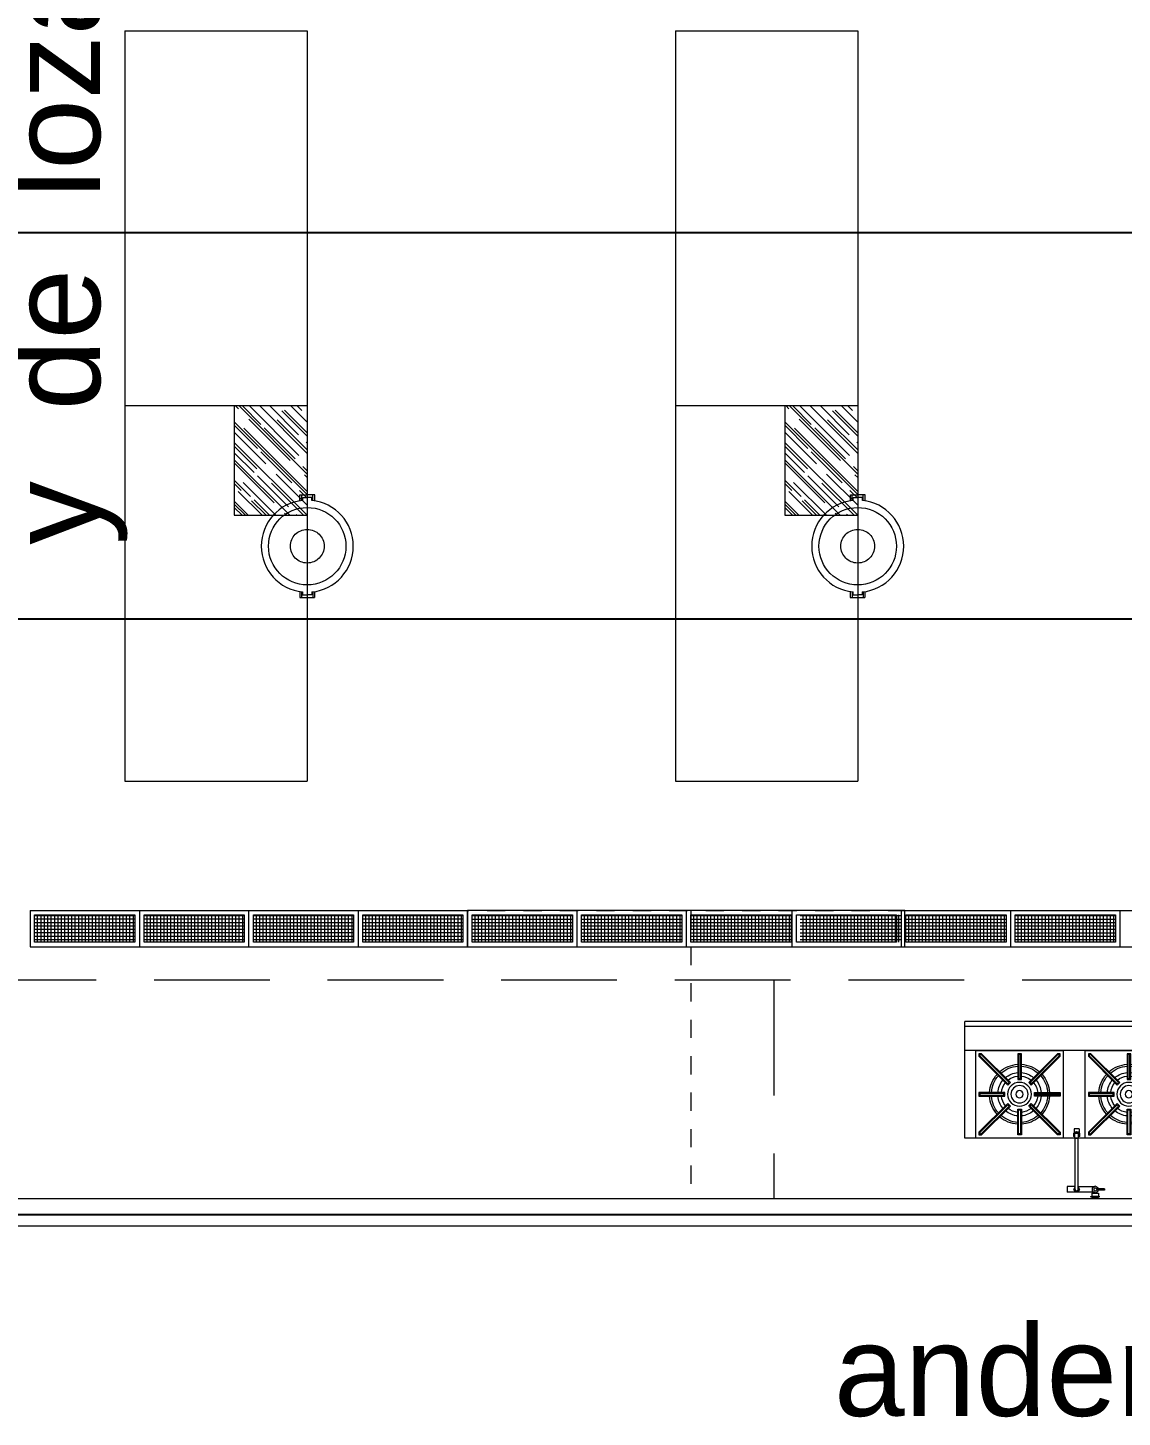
# Model space of a CAD drawing. Header units: millimetres. Extents: x 744843 to 745492, y 2520966 to 2521458.
# Drawn here: x 745416.78 to 745422.78, y 2521088.22 to 2521095.84 of the extents above; entities that cross this region are included whole.
import ezdxf

# ---------------------------------------------------------------- set-up
doc = ezdxf.new("R2010")
doc.units = ezdxf.units.MM
doc.linetypes.add('HIDDEN', pattern=[9.525, 6.35, -3.175])
doc.layers.add('A_Ejes', color=8, linetype='Continuous')
for name, color, linetype, lineweight in [('A_Muebles_Cocina', 55, 'Continuous', 20), ('A_Muros', 30, 'Continuous', 20), ('A_Proyecciones', 192, 'HIDDEN', 20), ('A_Textos', 4, 'Continuous', 20)]:
    doc.layers.add(name, color=color, linetype=linetype, lineweight=lineweight)
doc.styles.add('Arial', font='arial.ttf', dxfattribs={"height": 1})
doc.styles.add('escal 300', font='arial.ttf', dxfattribs={"height": 0.5})
pattern_1 = [(90, (745458.420351, 2521259.344824), (0.01875, 1e-18), []), (7e-15, (745458.420351, 2521259.344824), (2e-18, -0.01875), [])]
pattern_2 = [(90, (745459.599625, 2521259.344824), (0.01875, 1e-18), []), (7e-15, (745459.599625, 2521259.344824), (2e-18, -0.01875), [])]
pattern_3 = [(90, (745457.220351, 2521259.344824), (0.01875, 1e-18), []), (7e-15, (745457.220351, 2521259.344824), (2e-18, -0.01875), [])]
pattern_4 = [(90, (745456.020351, 2521259.344901), (0.01875, 1e-18), []), (7e-15, (745456.020351, 2521259.344901), (2e-18, -0.01875), [])]
pattern_5 = [(135, (745418.311715, 2521093.166404), (-0.181019, 0.067882), [1.2, -0.16, 0.4, -0.08]), (135, (745418.20819, 2521093.21336), (-0.018668, -0.131805), [0.24, -0.0264, 0.48, -0.06]), (135, (745418.23535, 2521093.146605), (-0.3320573, 0.2562555), [0.64, -0.112, 0.32, -0.08])]
pattern_6 = [(90, (745454.820351, 2521259.344901), (0.01875, 1e-18), []), (7e-15, (745454.820351, 2521259.344901), (2e-18, -0.01875), [])]
pattern_7 = [(135, (745421.331715, 2521093.166404), (-0.181019, 0.067882), [1.2, -0.16, 0.4, -0.08]), (135, (745421.22819, 2521093.21336), (-0.018668, -0.131805), [0.24, -0.0264, 0.48, -0.06]), (135, (745421.25535, 2521093.146605), (-0.3320573, 0.2562555), [0.64, -0.112, 0.32, -0.08])]

# ---------------------------------------------------------------- blocks, each defined once
blk = doc.blocks.new('IE-2-X')
at = {"layer": 'A_Muebles_Cocina', "ltscale": 0.5}
for p, q in [((-1143.0529, -556.1593), (-1143.0529, -556.3163)), ((-1141.8529, -556.1593), (-1141.8529, -556.3163)), ((-1143.0529, -556.291), (-1141.8529, -556.291)), ((-1142.4529, -556.3163), (-1143.0529, -556.3163)), ((-1141.8529, -556.3163), (-1142.4529, -556.3163))]:
    blk.add_line(p, q, dxfattribs=at)
for points in [[(-1141.8529, -556.1593), (-1141.8529, -555.6763), (-1143.0529, -555.6763), (-1143.0529, -556.1593)], [(-1142.5129, -556.1578), (-1142.5129, -555.6778), (-1142.9929, -555.6778), (-1142.9929, -556.1578)], [(-1141.9129, -556.1578), (-1141.9129, -555.6778), (-1142.3929, -555.6778), (-1142.3929, -556.1578)], [(-1142.9613, -555.6953), (-1142.8033, -555.8533), (-1142.8175, -555.8674), (-1142.9754, -555.7094), (-1142.9754, -555.6953)], [(-1142.9634, -555.7003), (-1142.8104, -555.8533), (-1142.8175, -555.8603), (-1142.9704, -555.7074), (-1142.9704, -555.7003)], [(-1142.7629, -555.8365), (-1142.7429, -555.8365), (-1142.7429, -555.6953), (-1142.7629, -555.6953)], [(-1142.7579, -555.8315), (-1142.7479, -555.8315), (-1142.7479, -555.7003), (-1142.7579, -555.7003)], [(-1142.7026, -555.8533), (-1142.6884, -555.8674), (-1142.5304, -555.7094), (-1142.5304, -555.6953), (-1142.5446, -555.6953)], [(-1142.6955, -555.8533), (-1142.6884, -555.8603), (-1142.5354, -555.7074), (-1142.5354, -555.7003), (-1142.5425, -555.7003)], [(-1142.3613, -555.6953), (-1142.2033, -555.8533), (-1142.2175, -555.8674), (-1142.3754, -555.7094), (-1142.3754, -555.6953)], [(-1142.3634, -555.7003), (-1142.2104, -555.8533), (-1142.2175, -555.8603), (-1142.3704, -555.7074), (-1142.3704, -555.7003)], [(-1142.1629, -555.8365), (-1142.1429, -555.8365), (-1142.1429, -555.6953), (-1142.1629, -555.6953)], [(-1142.1579, -555.8315), (-1142.1479, -555.8315), (-1142.1479, -555.7003), (-1142.1579, -555.7003)], [(-1142.1026, -555.8533), (-1142.0884, -555.8674), (-1141.9304, -555.7094), (-1141.9304, -555.6953), (-1141.9446, -555.6953)], [(-1142.0955, -555.8533), (-1142.0884, -555.8603), (-1141.9354, -555.7074), (-1141.9354, -555.7003), (-1141.9425, -555.7003)], [(-1142.9754, -555.9278), (-1142.9754, -555.9078), (-1142.8342, -555.9078), (-1142.8342, -555.9278)], [(-1142.6717, -555.9078), (-1142.6717, -555.9278), (-1142.5304, -555.9278), (-1142.5304, -555.9078)], [(-1142.3754, -555.9278), (-1142.3754, -555.9078), (-1142.2342, -555.9078), (-1142.2342, -555.9278)], [(-1142.0717, -555.9078), (-1142.0717, -555.9278), (-1141.9304, -555.9278), (-1141.9304, -555.9078)], [(-1142.9613, -556.1403), (-1142.9754, -556.1403), (-1142.9754, -556.1261), (-1142.8175, -555.9682), (-1142.8033, -555.9823)], [(-1142.9704, -555.9228), (-1142.9704, -555.9128), (-1142.8392, -555.9128), (-1142.8392, -555.9228)], [(-1142.9634, -556.1353), (-1142.9704, -556.1353), (-1142.9704, -556.1282), (-1142.8175, -555.9752), (-1142.8104, -555.9823)], [(-1142.5304, -556.1261), (-1142.5304, -556.1403), (-1142.5446, -556.1403), (-1142.7026, -555.9823), (-1142.6884, -555.9682)], [(-1142.5354, -556.1282), (-1142.5354, -556.1353), (-1142.5425, -556.1353), (-1142.6955, -555.9823), (-1142.6884, -555.9752)], [(-1142.6667, -555.9128), (-1142.6667, -555.9228), (-1142.5354, -555.9228), (-1142.5354, -555.9128)], [(-1142.3613, -556.1403), (-1142.3754, -556.1403), (-1142.3754, -556.1261), (-1142.2175, -555.9682), (-1142.2033, -555.9823)], [(-1142.3704, -555.9228), (-1142.3704, -555.9128), (-1142.2392, -555.9128), (-1142.2392, -555.9228)], [(-1142.3634, -556.1353), (-1142.3704, -556.1353), (-1142.3704, -556.1282), (-1142.2175, -555.9752), (-1142.2104, -555.9823)], [(-1141.9304, -556.1261), (-1141.9304, -556.1403), (-1141.9446, -556.1403), (-1142.1026, -555.9823), (-1142.0884, -555.9682)], [(-1141.9354, -556.1282), (-1141.9354, -556.1353), (-1141.9425, -556.1353), (-1142.0955, -555.9823), (-1142.0884, -555.9752)], [(-1142.0667, -555.9128), (-1142.0667, -555.9228), (-1141.9354, -555.9228), (-1141.9354, -555.9128)], [(-1142.7429, -556.1403), (-1142.7629, -556.1403), (-1142.7629, -555.999), (-1142.7429, -555.999)], [(-1142.7479, -556.1353), (-1142.7579, -556.1353), (-1142.7579, -556.004), (-1142.7479, -556.004)], [(-1142.1429, -556.1403), (-1142.1629, -556.1403), (-1142.1629, -555.999), (-1142.1429, -555.999)], [(-1142.1479, -556.1353), (-1142.1579, -556.1353), (-1142.1579, -556.004), (-1142.1479, -556.004)]]:
    blk.add_lwpolyline(points, close=True, dxfattribs=at)
for centre, radius in [((-1142.7529, -555.9178), 0.0654), ((-1142.7529, -555.9178), 0.0473), ((-1142.7529, -555.9178), 0.0201), ((-1142.1529, -555.9178), 0.0654), ((-1142.1529, -555.9178), 0.0473), ((-1142.1529, -555.9178), 0.0201)]:
    blk.add_circle(centre, radius, dxfattribs=at)
for centre, radius, start, end in [((-1142.7529, -555.9178), 0.1648, 93.47885, 131.52115), ((-1142.7529, -555.9178), 0.1648, 48.47885, 86.52115), ((-1142.1529, -555.9178), 0.1648, 93.47885, 131.52115), ((-1142.1529, -555.9178), 0.1648, 48.47885, 86.52115), ((-1142.7529, -555.9178), 0.1648, 138.47885, 176.52115), ((-1142.7529, -555.9178), 0.1544, 138.71291, 176.28709), ((-1142.7529, -555.9178), 0.1544, 93.71291, 131.28709), ((-1142.7529, -555.9178), 0.1191, 94.81706, 130.18294), ((-1142.7529, -555.9178), 0.1, 95.73661, 129.26339), ((-1142.7529, -555.9178), 0.1544, 48.71291, 86.28709), ((-1142.7529, -555.9178), 0.1191, 49.81706, 85.18294), ((-1142.7529, -555.9178), 0.1, 50.73661, 84.26339), ((-1142.7529, -555.9178), 0.1544, 3.71291, 41.28709), ((-1142.7529, -555.9178), 0.1648, 3.47885, 41.52115), ((-1142.1529, -555.9178), 0.1648, 138.47885, 176.52115), ((-1142.1529, -555.9178), 0.1544, 138.71291, 176.28709), ((-1142.1529, -555.9178), 0.1544, 93.71291, 131.28709), ((-1142.1529, -555.9178), 0.1191, 94.81706, 130.18294), ((-1142.1529, -555.9178), 0.1, 95.73661, 129.26339), ((-1142.1529, -555.9178), 0.1544, 48.71291, 86.28709), ((-1142.1529, -555.9178), 0.1191, 49.81706, 85.18294), ((-1142.1529, -555.9178), 0.1, 50.73661, 84.26339), ((-1142.1529, -555.9178), 0.1544, 3.71291, 41.28709), ((-1142.1529, -555.9178), 0.1648, 3.47885, 41.52115), ((-1142.7529, -555.9178), 0.1191, 139.81706, 175.18294), ((-1142.7529, -555.9178), 0.1, 140.73661, 174.26339), ((-1142.7529, -555.9178), 0.1, 5.73661, 39.26339), ((-1142.7529, -555.9178), 0.1191, 4.81706, 40.18294), ((-1142.1529, -555.9178), 0.1191, 139.81706, 175.18294), ((-1142.1529, -555.9178), 0.1, 140.73661, 174.26339), ((-1142.1529, -555.9178), 0.1, 5.73661, 39.26339), ((-1142.1529, -555.9178), 0.1191, 4.81706, 40.18294), ((-1142.7529, -555.9178), 0.1648, 183.47885, 221.52115), ((-1142.7529, -555.9178), 0.1544, 183.71291, 221.28709), ((-1142.7529, -555.9178), 0.1191, 184.81706, 220.18294), ((-1142.7529, -555.9178), 0.1, 185.73661, 219.26339), ((-1142.7529, -555.9178), 0.1, 320.73661, 354.26339), ((-1142.7529, -555.9178), 0.1191, 319.81706, 355.18294), ((-1142.7529, -555.9178), 0.1544, 318.71291, 356.28709), ((-1142.7529, -555.9178), 0.1648, 318.47885, 356.52115), ((-1142.1529, -555.9178), 0.1648, 183.47885, 221.52115), ((-1142.1529, -555.9178), 0.1544, 183.71291, 221.28709), ((-1142.1529, -555.9178), 0.1191, 184.81706, 220.18294), ((-1142.1529, -555.9178), 0.1, 185.73661, 219.26339), ((-1142.1529, -555.9178), 0.1, 320.73661, 354.26339), ((-1142.1529, -555.9178), 0.1191, 319.81706, 355.18294), ((-1142.1529, -555.9178), 0.1544, 318.71291, 356.28709), ((-1142.1529, -555.9178), 0.1648, 318.47885, 356.52115), ((-1142.7529, -555.9178), 0.1648, 228.47885, 266.52115), ((-1142.7529, -555.9178), 0.1544, 228.71291, 266.28709), ((-1142.7529, -555.9178), 0.1191, 229.81706, 265.18294), ((-1142.7529, -555.9178), 0.1, 230.73661, 264.26339), ((-1142.7529, -555.9178), 0.1, 275.73661, 309.26339), ((-1142.7529, -555.9178), 0.1191, 274.81706, 310.18294), ((-1142.7529, -555.9178), 0.1544, 273.71291, 311.28709), ((-1142.7529, -555.9178), 0.1648, 273.47885, 311.52115), ((-1142.1529, -555.9178), 0.1648, 228.47885, 266.52115), ((-1142.1529, -555.9178), 0.1544, 228.71291, 266.28709), ((-1142.1529, -555.9178), 0.1191, 229.81706, 265.18294), ((-1142.1529, -555.9178), 0.1, 230.73661, 264.26339), ((-1142.1529, -555.9178), 0.1, 275.73661, 309.26339), ((-1142.1529, -555.9178), 0.1191, 274.81706, 310.18294), ((-1142.1529, -555.9178), 0.1544, 273.71291, 311.28709), ((-1142.1529, -555.9178), 0.1648, 273.47885, 311.52115)]:
    blk.add_arc(centre, radius, start, end, dxfattribs=at)

msp = doc.modelspace()

# ---------------------------------------------------------------- hatches: boundary and pattern name
at = {"layer": 'A_Muebles_Cocina'}
h = msp.add_hatch(dxfattribs=at)
h.set_pattern_fill('AR-RROOF', color=2, scale=0.08, angle=315, style=0)
h.set_pattern_definition(pattern_5)
h.paths.add_polyline_path([(745418.3117, 2521093.7664), (745417.9117, 2521093.7664), (745417.9117, 2521093.1664), (745418.3117, 2521093.1664)])
h = msp.add_hatch(dxfattribs=at)
h.set_pattern_fill('AR-RROOF', color=2, scale=0.08, angle=315, style=0)
h.set_pattern_definition(pattern_5)
h.paths.add_polyline_path([(745418.3117, 2521093.7664), (745417.9117, 2521093.7664), (745417.9117, 2521093.1664), (745418.3117, 2521093.1664)])
h = msp.add_hatch(dxfattribs=at)
h.set_pattern_fill('AR-RROOF', color=2, scale=0.08, angle=315, style=0)
h.set_pattern_definition(pattern_7)
h.paths.add_polyline_path([(745421.3317, 2521093.7664), (745420.9317, 2521093.7664), (745420.9317, 2521093.1664), (745421.3317, 2521093.1664)])
h = msp.add_hatch(dxfattribs=at)
h.set_pattern_fill('AR-RROOF', color=2, scale=0.08, angle=315, style=0)
h.set_pattern_definition(pattern_7)
h.paths.add_polyline_path([(745421.3317, 2521093.7664), (745420.9317, 2521093.7664), (745420.9317, 2521093.1664), (745421.3317, 2521093.1664)])
at = {"layer": 'A_Muebles_Cocina', "linetype": 'Continuous'}
h = msp.add_hatch(dxfattribs=at)
h.set_pattern_fill('NET', color=256, scale=0.15, angle=90, style=0)
h.set_pattern_definition(pattern_6)
h.paths.add_polyline_path([(745417.9663, 2521090.8236), (745417.9163, 2521090.8236), (745417.9163, 2521090.9736), (745417.9663, 2521090.9736)])
h.paths.add_polyline_path([(745417.9163, 2521090.9736), (745417.9163, 2521090.8236), (745417.4163, 2521090.8236), (745417.4163, 2521090.9736)])
h.paths.add_polyline_path([(745417.3663, 2521090.9736), (745417.3663, 2521090.8236), (745416.9715, 2521090.8236), (745416.9715, 2521090.9736)])
h.paths.add_polyline_path([(745416.8163, 2521090.9736), (745416.9715, 2521090.9736), (745416.9715, 2521090.8236), (745416.8163, 2521090.8236)])
h = msp.add_hatch(dxfattribs=at)
h.set_pattern_fill('NET', color=256, scale=0.15, angle=90, style=0)
h.set_pattern_definition(pattern_6)
h.paths.add_polyline_path([(745417.9663, 2521090.8236), (745417.9163, 2521090.8236), (745417.9163, 2521090.9736), (745417.9663, 2521090.9736)])
h.paths.add_polyline_path([(745417.9163, 2521090.9736), (745417.9163, 2521090.8236), (745417.4163, 2521090.8236), (745417.4163, 2521090.9736)])
h.paths.add_polyline_path([(745417.3663, 2521090.9736), (745417.3663, 2521090.8236), (745416.9715, 2521090.8236), (745416.9715, 2521090.9736)])
h.paths.add_polyline_path([(745416.8163, 2521090.9736), (745416.9715, 2521090.9736), (745416.9715, 2521090.8236), (745416.8163, 2521090.8236)])
h = msp.add_hatch(dxfattribs=at)
h.set_pattern_fill('NET', color=256, scale=0.15, angle=90, style=0)
h.set_pattern_definition(pattern_4)
h.paths.add_polyline_path([(745419.1663, 2521090.8236), (745419.1163, 2521090.8236), (745419.1163, 2521090.9736), (745419.1663, 2521090.9736)])
h.paths.add_polyline_path([(745419.1163, 2521090.9736), (745419.1163, 2521090.8236), (745418.6163, 2521090.8236), (745418.6163, 2521090.9736)])
h.paths.add_polyline_path([(745418.5663, 2521090.9736), (745418.5663, 2521090.8236), (745418.1715, 2521090.8236), (745418.1715, 2521090.9736)])
h.paths.add_polyline_path([(745418.0163, 2521090.9736), (745418.1715, 2521090.9736), (745418.1715, 2521090.8236), (745418.0163, 2521090.8236)])
h = msp.add_hatch(dxfattribs=at)
h.set_pattern_fill('NET', color=256, scale=0.15, angle=90, style=0)
h.set_pattern_definition(pattern_4)
h.paths.add_polyline_path([(745419.1663, 2521090.8236), (745419.1163, 2521090.8236), (745419.1163, 2521090.9736), (745419.1663, 2521090.9736)])
h.paths.add_polyline_path([(745419.1163, 2521090.9736), (745419.1163, 2521090.8236), (745418.6163, 2521090.8236), (745418.6163, 2521090.9736)])
h.paths.add_polyline_path([(745418.5663, 2521090.9736), (745418.5663, 2521090.8236), (745418.1715, 2521090.8236), (745418.1715, 2521090.9736)])
h.paths.add_polyline_path([(745418.0163, 2521090.9736), (745418.1715, 2521090.9736), (745418.1715, 2521090.8236), (745418.0163, 2521090.8236)])
h = msp.add_hatch(dxfattribs=at)
h.set_pattern_fill('NET', color=256, scale=0.15, angle=90, style=0)
h.set_pattern_definition(pattern_3)
h.paths.add_polyline_path([(745420.3663, 2521090.8236), (745420.3163, 2521090.8236), (745420.3163, 2521090.9736), (745420.3663, 2521090.9736)])
h.paths.add_polyline_path([(745420.3163, 2521090.9736), (745420.3163, 2521090.8236), (745419.8163, 2521090.8236), (745419.8163, 2521090.9736)])
h.paths.add_polyline_path([(745419.7663, 2521090.9736), (745419.7663, 2521090.8236), (745419.3715, 2521090.8236), (745419.3715, 2521090.9736)])
h.paths.add_polyline_path([(745419.2163, 2521090.9736), (745419.3715, 2521090.9736), (745419.3715, 2521090.8236), (745419.2163, 2521090.8236)])
h = msp.add_hatch(dxfattribs=at)
h.set_pattern_fill('NET', color=256, scale=0.15, angle=90, style=0)
h.set_pattern_definition(pattern_3)
h.paths.add_polyline_path([(745420.3663, 2521090.8236), (745420.3163, 2521090.8236), (745420.3163, 2521090.9736), (745420.3663, 2521090.9736)])
h.paths.add_polyline_path([(745420.3163, 2521090.9736), (745420.3163, 2521090.8236), (745419.8163, 2521090.8236), (745419.8163, 2521090.9736)])
h.paths.add_polyline_path([(745419.7663, 2521090.9736), (745419.7663, 2521090.8236), (745419.3715, 2521090.8236), (745419.3715, 2521090.9736)])
h.paths.add_polyline_path([(745419.2163, 2521090.9736), (745419.3715, 2521090.9736), (745419.3715, 2521090.8236), (745419.2163, 2521090.8236)])
h = msp.add_hatch(dxfattribs=at)
h.set_pattern_fill('NET', color=256, scale=0.15, angle=90, style=0)
h.set_pattern_definition(pattern_1)
h.paths.add_polyline_path([(745421.5663, 2521090.8236), (745421.5163, 2521090.8236), (745421.5163, 2521090.9736), (745421.5663, 2521090.9736)])
h.paths.add_polyline_path([(745421.5163, 2521090.9736), (745421.5163, 2521090.8236), (745421.0163, 2521090.8236), (745421.0163, 2521090.9736)])
h.paths.add_polyline_path([(745420.9663, 2521090.9736), (745420.9663, 2521090.8236), (745420.5715, 2521090.8236), (745420.5715, 2521090.9736)])
h.paths.add_polyline_path([(745420.4163, 2521090.9736), (745420.5715, 2521090.9736), (745420.5715, 2521090.8236), (745420.4163, 2521090.8236)])
h = msp.add_hatch(dxfattribs=at)
h.set_pattern_fill('NET', color=256, scale=0.15, angle=90, style=0)
h.set_pattern_definition(pattern_1)
h.paths.add_polyline_path([(745421.5663, 2521090.8236), (745421.5163, 2521090.8236), (745421.5163, 2521090.9736), (745421.5663, 2521090.9736)])
h.paths.add_polyline_path([(745421.5163, 2521090.9736), (745421.5163, 2521090.8236), (745421.0163, 2521090.8236), (745421.0163, 2521090.9736)])
h.paths.add_polyline_path([(745420.9663, 2521090.9736), (745420.9663, 2521090.8236), (745420.5715, 2521090.8236), (745420.5715, 2521090.9736)])
h.paths.add_polyline_path([(745420.4163, 2521090.9736), (745420.5715, 2521090.9736), (745420.5715, 2521090.8236), (745420.4163, 2521090.8236)])
h = msp.add_hatch(dxfattribs=at)
h.set_pattern_fill('NET', color=256, scale=0.15, angle=90, style=0)
h.set_pattern_definition(pattern_2)
h.paths.add_polyline_path([(745422.7455, 2521090.8236), (745422.6955, 2521090.8236), (745422.6955, 2521090.9736), (745422.7455, 2521090.9736)])
h.paths.add_polyline_path([(745422.6955, 2521090.9736), (745422.6955, 2521090.8236), (745422.1955, 2521090.8236), (745422.1955, 2521090.9736)])
h.paths.add_polyline_path([(745422.1455, 2521090.9736), (745422.1455, 2521090.8236), (745421.7508, 2521090.8236), (745421.7508, 2521090.9736)])
h.paths.add_polyline_path([(745421.5955, 2521090.9736), (745421.7508, 2521090.9736), (745421.7508, 2521090.8236), (745421.5955, 2521090.8236)])
h = msp.add_hatch(dxfattribs=at)
h.set_pattern_fill('NET', color=256, scale=0.15, angle=90, style=0)
h.set_pattern_definition(pattern_2)
h.paths.add_polyline_path([(745422.7455, 2521090.8236), (745422.6955, 2521090.8236), (745422.6955, 2521090.9736), (745422.7455, 2521090.9736)])
h.paths.add_polyline_path([(745422.6955, 2521090.9736), (745422.6955, 2521090.8236), (745422.1955, 2521090.8236), (745422.1955, 2521090.9736)])
h.paths.add_polyline_path([(745422.1455, 2521090.9736), (745422.1455, 2521090.8236), (745421.7508, 2521090.8236), (745421.7508, 2521090.9736)])
h.paths.add_polyline_path([(745421.5955, 2521090.9736), (745421.7508, 2521090.9736), (745421.7508, 2521090.8236), (745421.5955, 2521090.8236)])

# ---------------------------------------------------------------- linework, layer by layer
at = {"layer": 'A_Ejes', "ltscale": 0.5}
for p, q in [((745296.0204, 2521094.7183), (745459.3526, 2521094.7183)), ((745302.007, 2521092.5989), (745459.4008, 2521092.5989)), ((745296.0686, 2521089.3289), (745459.4008, 2521089.3289))]:
    msp.add_line(p, q, dxfattribs=at)
at = {"layer": 'A_Muebles_Cocina'}
for p, q in [((745417.3117, 2521095.8258), (745417.3117, 2521091.707)), ((745417.3117, 2521095.8258), (745418.3117, 2521095.8258)), ((745417.3117, 2521095.8258), (745417.3117, 2521091.707)), ((745418.3117, 2521095.8258), (745418.3117, 2521091.707)), ((745418.3117, 2521095.8258), (745418.3117, 2521091.707)), ((745420.3317, 2521095.8258), (745420.3317, 2521091.707)), ((745420.3317, 2521095.8258), (745421.3317, 2521095.8258)), ((745420.3317, 2521095.8258), (745420.3317, 2521091.707)), ((745421.3317, 2521095.8258), (745421.3317, 2521091.707)), ((745421.3317, 2521095.8258), (745421.3317, 2521091.707)), ((745418.3117, 2521093.7664), (745417.3117, 2521093.7664)), ((745418.3117, 2521093.7664), (745417.3117, 2521093.7664)), ((745421.3317, 2521093.7664), (745420.3317, 2521093.7664)), ((745421.3317, 2521093.7664), (745420.3317, 2521093.7664)), ((745418.3377, 2521093.2637), (745418.3122, 2521093.2638)), ((745418.3377, 2521093.2637), (745418.3122, 2521093.2638)), ((745418.3527, 2521093.2787), (745418.3123, 2521093.2788)), ((745418.3527, 2521093.2787), (745418.3123, 2521093.2788)), ((745418.3377, 2521093.2481), (745418.3377, 2521093.2637)), ((745418.3377, 2521093.2481), (745418.3377, 2521093.2637)), ((745418.3427, 2521093.2475), (745418.3427, 2521093.2787)), ((745418.3427, 2521093.2475), (745418.3427, 2521093.2787)), ((745418.3527, 2521093.2461), (745418.3527, 2521093.2787)), ((745418.3527, 2521093.2461), (745418.3527, 2521093.2787)), ((745421.3577, 2521093.2637), (745421.3322, 2521093.2638)), ((745421.3577, 2521093.2637), (745421.3322, 2521093.2638)), ((745421.3727, 2521093.2787), (745421.3323, 2521093.2788)), ((745421.3727, 2521093.2787), (745421.3323, 2521093.2788)), ((745421.3577, 2521093.2481), (745421.3577, 2521093.2637)), ((745421.3577, 2521093.2481), (745421.3577, 2521093.2637)), ((745421.3627, 2521093.2475), (745421.3627, 2521093.2787)), ((745421.3627, 2521093.2475), (745421.3627, 2521093.2787)), ((745421.3727, 2521093.2461), (745421.3727, 2521093.2787)), ((745421.3727, 2521093.2461), (745421.3727, 2521093.2787)), ((745418.3369, 2521092.73), (745418.3115, 2521092.73)), ((745418.3369, 2521092.73), (745418.3115, 2521092.73)), ((745418.3369, 2521092.7456), (745418.3369, 2521092.73)), ((745418.3369, 2521092.7456), (745418.3369, 2521092.73)), ((745418.3419, 2521092.7462), (745418.3419, 2521092.7149)), ((745418.3419, 2521092.7462), (745418.3419, 2521092.7149)), ((745418.3519, 2521092.7476), (745418.3519, 2521092.7149)), ((745418.3519, 2521092.7476), (745418.3519, 2521092.7149)), ((745421.3569, 2521092.73), (745421.3315, 2521092.73)), ((745421.3569, 2521092.73), (745421.3315, 2521092.73)), ((745421.3569, 2521092.7456), (745421.3569, 2521092.73)), ((745421.3569, 2521092.7456), (745421.3569, 2521092.73)), ((745421.3619, 2521092.7462), (745421.3619, 2521092.7149)), ((745421.3619, 2521092.7462), (745421.3619, 2521092.7149)), ((745421.3719, 2521092.7476), (745421.3719, 2521092.7149)), ((745421.3719, 2521092.7476), (745421.3719, 2521092.7149)), ((745417.3117, 2521091.707), (745418.3117, 2521091.707)), ((745417.3117, 2521091.707), (745418.3117, 2521091.707)), ((745420.3317, 2521091.707), (745421.3317, 2521091.707)), ((745420.3317, 2521091.707), (745421.3317, 2521091.707)), ((745417.3913, 2521090.9986), (745417.3913, 2521090.7986)), ((745417.3913, 2521090.9986), (745417.3913, 2521090.7986)), ((745417.4163, 2521090.8236), (745417.4163, 2521090.9736)), ((745417.4163, 2521090.9736), (745417.9663, 2521090.9736)), ((745417.4163, 2521090.8236), (745417.4163, 2521090.9736)), ((745417.4163, 2521090.9736), (745417.9663, 2521090.9736)), ((745417.9663, 2521090.9736), (745417.9663, 2521090.8236)), ((745417.9663, 2521090.9736), (745417.9663, 2521090.8236)), ((745418.0163, 2521090.8236), (745418.0163, 2521090.9736)), ((745418.0163, 2521090.9736), (745418.5663, 2521090.9736)), ((745418.0163, 2521090.8236), (745418.0163, 2521090.9736)), ((745418.0163, 2521090.9736), (745418.5663, 2521090.9736)), ((745418.5663, 2521090.9736), (745418.5663, 2521090.8236)), ((745418.5663, 2521090.9736), (745418.5663, 2521090.8236)), ((745418.5913, 2521090.9986), (745418.5913, 2521090.7986)), ((745418.5913, 2521090.9986), (745418.5913, 2521090.7986)), ((745417.9663, 2521090.8236), (745417.4163, 2521090.8236)), ((745417.9663, 2521090.8236), (745417.4163, 2521090.8236)), ((745418.5663, 2521090.8236), (745418.0163, 2521090.8236)), ((745418.5663, 2521090.8236), (745418.0163, 2521090.8236))]:
    msp.add_line(p, q, dxfattribs=at)
at = {"layer": 'A_Muebles_Cocina', "color": 2}
for p, q in [((745417.9117, 2521093.7664), (745417.9117, 2521093.1664)), ((745417.9117, 2521093.7664), (745417.9117, 2521093.1664)), ((745420.9317, 2521093.7664), (745420.9317, 2521093.1664)), ((745420.9317, 2521093.7664), (745420.9317, 2521093.1664)), ((745417.9117, 2521093.1664), (745418.3117, 2521093.1664)), ((745417.9117, 2521093.1664), (745418.3117, 2521093.1664)), ((745420.9317, 2521093.1664), (745421.3317, 2521093.1664)), ((745420.9317, 2521093.1664), (745421.3317, 2521093.1664))]:
    msp.add_line(p, q, dxfattribs=at)
at = {"layer": 'A_Muebles_Cocina', "color": 8, "linetype": 'HIDDEN', "ltscale": 30}
for p, q in [((745418.2718, 2521093.2462), (745418.2718, 2521093.2788)), ((745418.2718, 2521093.2788), (745418.3123, 2521093.2788)), ((745418.2718, 2521093.2462), (745418.2718, 2521093.2788)), ((745418.2718, 2521093.2788), (745418.3123, 2521093.2788)), ((745418.2818, 2521093.2476), (745418.2818, 2521093.2788)), ((745418.2818, 2521093.2476), (745418.2818, 2521093.2788)), ((745418.2868, 2521093.2481), (745418.2868, 2521093.2638)), ((745418.2868, 2521093.2638), (745418.3122, 2521093.2638)), ((745418.2868, 2521093.2481), (745418.2868, 2521093.2638)), ((745418.2868, 2521093.2638), (745418.3122, 2521093.2638)), ((745421.2918, 2521093.2462), (745421.2918, 2521093.2788)), ((745421.2918, 2521093.2788), (745421.3323, 2521093.2788)), ((745421.2918, 2521093.2462), (745421.2918, 2521093.2788)), ((745421.2918, 2521093.2788), (745421.3323, 2521093.2788)), ((745421.3018, 2521093.2476), (745421.3018, 2521093.2788)), ((745421.3018, 2521093.2476), (745421.3018, 2521093.2788)), ((745421.3068, 2521093.2481), (745421.3068, 2521093.2638)), ((745421.3068, 2521093.2638), (745421.3322, 2521093.2638)), ((745421.3068, 2521093.2481), (745421.3068, 2521093.2638)), ((745421.3068, 2521093.2638), (745421.3322, 2521093.2638)), ((745418.271, 2521092.7477), (745418.271, 2521092.7151)), ((745418.271, 2521092.7477), (745418.271, 2521092.7151)), ((745418.281, 2521092.7463), (745418.281, 2521092.715)), ((745418.281, 2521092.7463), (745418.281, 2521092.715)), ((745418.286, 2521092.7457), (745418.286, 2521092.73)), ((745418.286, 2521092.7457), (745418.286, 2521092.73)), ((745418.286, 2521092.73), (745418.3115, 2521092.73)), ((745418.286, 2521092.73), (745418.3115, 2521092.73)), ((745421.291, 2521092.7477), (745421.291, 2521092.7151)), ((745421.291, 2521092.7477), (745421.291, 2521092.7151)), ((745421.301, 2521092.7463), (745421.301, 2521092.715)), ((745421.301, 2521092.7463), (745421.301, 2521092.715)), ((745421.306, 2521092.7457), (745421.306, 2521092.73)), ((745421.306, 2521092.7457), (745421.306, 2521092.73)), ((745421.306, 2521092.73), (745421.3315, 2521092.73)), ((745421.306, 2521092.73), (745421.3315, 2521092.73)), ((745418.271, 2521092.7151), (745418.3519, 2521092.7149)), ((745418.271, 2521092.7151), (745418.3519, 2521092.7149)), ((745421.291, 2521092.7151), (745421.3719, 2521092.7149)), ((745421.291, 2521092.7151), (745421.3719, 2521092.7149))]:
    msp.add_line(p, q, dxfattribs=at)
at = {"layer": 'A_Muebles_Cocina', "linetype": 'Continuous'}
for p, q in [((745416.7913, 2521090.9986), (745416.7913, 2521090.7986)), ((745416.7913, 2521090.9986), (745419.1913, 2521090.9986)), ((745416.7913, 2521090.9986), (745416.7913, 2521090.7986)), ((745416.7913, 2521090.9986), (745419.1913, 2521090.9986)), ((745416.8163, 2521090.8236), (745416.8163, 2521090.9736)), ((745416.8163, 2521090.9736), (745417.3663, 2521090.9736)), ((745416.8163, 2521090.8236), (745416.8163, 2521090.9736)), ((745416.8163, 2521090.9736), (745417.3663, 2521090.9736)), ((745417.3663, 2521090.9736), (745417.3663, 2521090.8236)), ((745417.3663, 2521090.9736), (745417.3663, 2521090.8236)), ((745417.9913, 2521090.7986), (745417.9913, 2521090.9986)), ((745417.9913, 2521090.7986), (745417.9913, 2521090.9986)), ((745418.6163, 2521090.8236), (745418.6163, 2521090.9736)), ((745418.6163, 2521090.9736), (745419.1663, 2521090.9736)), ((745418.6163, 2521090.8236), (745418.6163, 2521090.9736)), ((745418.6163, 2521090.9736), (745419.1663, 2521090.9736)), ((745419.1663, 2521090.9736), (745419.1663, 2521090.8236)), ((745419.1663, 2521090.9736), (745419.1663, 2521090.8236)), ((745419.1913, 2521090.7986), (745419.1913, 2521090.9986)), ((745419.1913, 2521090.9986), (745419.1913, 2521090.7986)), ((745420.3913, 2521090.9986), (745419.1913, 2521090.9986)), ((745419.1913, 2521090.7986), (745419.1913, 2521090.9986)), ((745419.1913, 2521090.9986), (745419.1913, 2521090.7986)), ((745420.3913, 2521090.9986), (745419.1913, 2521090.9986)), ((745419.2163, 2521090.8236), (745419.2163, 2521090.9736)), ((745419.2163, 2521090.9736), (745419.7663, 2521090.9736)), ((745419.2163, 2521090.8236), (745419.2163, 2521090.9736)), ((745419.2163, 2521090.9736), (745419.7663, 2521090.9736)), ((745419.7663, 2521090.9736), (745419.7663, 2521090.8236)), ((745419.7663, 2521090.9736), (745419.7663, 2521090.8236)), ((745419.7913, 2521090.9986), (745419.7913, 2521090.7986)), ((745419.7913, 2521090.9986), (745419.7913, 2521090.7986)), ((745419.8163, 2521090.8236), (745419.8163, 2521090.9736)), ((745419.8163, 2521090.9736), (745420.3663, 2521090.9736)), ((745419.8163, 2521090.8236), (745419.8163, 2521090.9736)), ((745419.8163, 2521090.9736), (745420.3663, 2521090.9736)), ((745420.3663, 2521090.9736), (745420.3663, 2521090.8236)), ((745420.3663, 2521090.9736), (745420.3663, 2521090.8236)), ((745420.3913, 2521090.9986), (745420.3913, 2521090.7986)), ((745421.5913, 2521090.9986), (745420.3913, 2521090.9986)), ((745420.3913, 2521090.9986), (745420.3913, 2521090.7986)), ((745421.5913, 2521090.9986), (745420.3913, 2521090.9986)), ((745420.4163, 2521090.8236), (745420.4163, 2521090.9736)), ((745420.4163, 2521090.9736), (745420.9663, 2521090.9736)), ((745420.4163, 2521090.8236), (745420.4163, 2521090.9736)), ((745420.4163, 2521090.9736), (745420.9663, 2521090.9736)), ((745420.9663, 2521090.9736), (745420.9663, 2521090.8236)), ((745420.9663, 2521090.9736), (745420.9663, 2521090.8236)), ((745420.9705, 2521090.9986), (745420.9705, 2521090.7986)), ((745420.9705, 2521090.9986), (745420.9705, 2521090.7986)), ((745420.9955, 2521090.8236), (745420.9955, 2521090.9736)), ((745420.9955, 2521090.9736), (745421.5455, 2521090.9736)), ((745420.9955, 2521090.8236), (745420.9955, 2521090.9736)), ((745420.9955, 2521090.9736), (745421.5455, 2521090.9736)), ((745421.5455, 2521090.9736), (745421.5455, 2521090.8236)), ((745421.5455, 2521090.9736), (745421.5455, 2521090.8236)), ((745421.5705, 2521090.9986), (745421.5705, 2521090.7986)), ((745421.5705, 2521090.9986), (745423.9705, 2521090.9986)), ((745421.5705, 2521090.9986), (745421.5705, 2521090.7986)), ((745421.5705, 2521090.9986), (745423.9705, 2521090.9986)), ((745421.5913, 2521090.7986), (745421.5913, 2521090.9986)), ((745421.5913, 2521090.7986), (745421.5913, 2521090.9986)), ((745421.5955, 2521090.8236), (745421.5955, 2521090.9736)), ((745421.5955, 2521090.9736), (745422.1455, 2521090.9736)), ((745421.5955, 2521090.8236), (745421.5955, 2521090.9736)), ((745421.5955, 2521090.9736), (745422.1455, 2521090.9736)), ((745422.1455, 2521090.9736), (745422.1455, 2521090.8236)), ((745422.1455, 2521090.9736), (745422.1455, 2521090.8236)), ((745422.1705, 2521090.9986), (745422.1705, 2521090.7986)), ((745422.1705, 2521090.9986), (745422.1705, 2521090.7986)), ((745422.1955, 2521090.8236), (745422.1955, 2521090.9736)), ((745422.1955, 2521090.9736), (745422.7455, 2521090.9736)), ((745422.1955, 2521090.8236), (745422.1955, 2521090.9736)), ((745422.1955, 2521090.9736), (745422.7455, 2521090.9736)), ((745422.7455, 2521090.9736), (745422.7455, 2521090.8236)), ((745422.7455, 2521090.9736), (745422.7455, 2521090.8236)), ((745422.7705, 2521090.9986), (745422.7705, 2521090.7986)), ((745422.7705, 2521090.9986), (745422.7705, 2521090.7986)), ((745417.3663, 2521090.8236), (745416.8163, 2521090.8236)), ((745417.3663, 2521090.8236), (745416.8163, 2521090.8236)), ((745419.1663, 2521090.8236), (745418.6163, 2521090.8236)), ((745419.1663, 2521090.8236), (745418.6163, 2521090.8236)), ((745419.7663, 2521090.8236), (745419.2163, 2521090.8236)), ((745419.7663, 2521090.8236), (745419.2163, 2521090.8236)), ((745420.3663, 2521090.8236), (745419.8163, 2521090.8236)), ((745420.3663, 2521090.8236), (745419.8163, 2521090.8236)), ((745420.9663, 2521090.8236), (745420.4163, 2521090.8236)), ((745420.9663, 2521090.8236), (745420.4163, 2521090.8236)), ((745421.5455, 2521090.8236), (745420.9955, 2521090.8236)), ((745421.5455, 2521090.8236), (745420.9955, 2521090.8236)), ((745422.1455, 2521090.8236), (745421.5955, 2521090.8236)), ((745422.1455, 2521090.8236), (745421.5955, 2521090.8236)), ((745422.7455, 2521090.8236), (745422.1955, 2521090.8236)), ((745422.7455, 2521090.8236), (745422.1955, 2521090.8236)), ((745416.7913, 2521090.7986), (745417.9913, 2521090.7986)), ((745416.7913, 2521090.7986), (745417.9913, 2521090.7986)), ((745417.9913, 2521090.7986), (745419.1913, 2521090.7986)), ((745417.9913, 2521090.7986), (745419.1913, 2521090.7986)), ((745419.1913, 2521090.7986), (745423.9705, 2521090.7986)), ((745419.1913, 2521090.7986), (745423.9705, 2521090.7986))]:
    msp.add_line(p, q, dxfattribs=at)
at = {"layer": 'A_Muebles_Cocina', "linetype": 'HIDDEN', "ltscale": 0.01}
msp.add_line((745417.0982, 2521090.9986), (745422.7705, 2521090.9986), dxfattribs=at)
msp.add_line((745417.0982, 2521090.9986), (745422.7705, 2521090.9986), dxfattribs=at)
at = {"layer": 'A_Muebles_Cocina', "color": 2, "linetype": 'HIDDEN', "ltscale": 0.1}
for p, q in [((745415.5663, 2521090.6173), (745426.1789, 2521090.6173)), ((745420.8726, 2521090.6173), (745420.8726, 2521089.4173))]:
    msp.add_line(p, q, dxfattribs=at)
at = {"layer": 'A_Muebles_Cocina', "color": 2, "linetype": 'HIDDEN', "ltscale": 25}
for p, q in [((745422.5176, 2521089.7761), (745422.5228, 2521089.7791)), ((745422.5176, 2521089.7761), (745422.5228, 2521089.7791)), ((745422.5176, 2521089.7583), (745422.5176, 2521089.7761)), ((745422.5176, 2521089.7583), (745422.5176, 2521089.7761)), ((745422.5228, 2521089.7553), (745422.5176, 2521089.7583)), ((745422.5228, 2521089.7553), (745422.5176, 2521089.7583)), ((745422.5202, 2521089.8), (745422.5202, 2521089.7776)), ((745422.5461, 2521089.8), (745422.5202, 2521089.8)), ((745422.5202, 2521089.8), (745422.5202, 2521089.7776)), ((745422.5461, 2521089.8), (745422.5202, 2521089.8)), ((745422.5434, 2521089.781), (745422.5228, 2521089.781)), ((745422.5228, 2521089.7479), (745422.5228, 2521089.781)), ((745422.5434, 2521089.781), (745422.5228, 2521089.781)), ((745422.5228, 2521089.7479), (745422.5228, 2521089.781)), ((745422.5228, 2521089.7754), (745422.5434, 2521089.7754)), ((745422.5228, 2521089.7754), (745422.5434, 2521089.7754)), ((745422.5228, 2521089.7479), (745422.5434, 2521089.7479)), ((745422.5228, 2521089.7479), (745422.5434, 2521089.7479)), ((745422.5252, 2521089.4669), (745422.5252, 2521089.7479)), ((745422.5252, 2521089.4669), (745422.5252, 2521089.7479)), ((745422.526, 2521089.781), (745422.5331, 2521089.7851)), ((745422.526, 2521089.781), (745422.5331, 2521089.7851)), ((745422.5331, 2521089.7851), (745422.5402, 2521089.781)), ((745422.5331, 2521089.7851), (745422.5402, 2521089.781)), ((745422.541, 2521089.4669), (745422.541, 2521089.7479)), ((745422.541, 2521089.4669), (745422.541, 2521089.7479)), ((745422.5434, 2521089.7479), (745422.5434, 2521089.781)), ((745422.5434, 2521089.7479), (745422.5434, 2521089.781)), ((745422.5434, 2521089.7791), (745422.5486, 2521089.7761)), ((745422.5434, 2521089.7791), (745422.5486, 2521089.7761)), ((745422.5486, 2521089.7583), (745422.5434, 2521089.7553)), ((745422.5486, 2521089.7583), (745422.5434, 2521089.7553)), ((745422.5461, 2521089.8), (745422.5461, 2521089.7776)), ((745422.5461, 2521089.8), (745422.5461, 2521089.7776)), ((745422.5486, 2521089.7761), (745422.5486, 2521089.7583)), ((745422.5486, 2521089.7761), (745422.5486, 2521089.7583)), ((745422.5252, 2521089.4824), (745422.4808, 2521089.4824)), ((745422.4808, 2521089.4824), (745422.4808, 2521089.4514)), ((745422.5252, 2521089.4824), (745422.4808, 2521089.4824)), ((745422.4808, 2521089.4824), (745422.4808, 2521089.4514)), ((745422.6301, 2521089.4514), (745422.4808, 2521089.4514)), ((745422.6301, 2521089.4514), (745422.4808, 2521089.4514)), ((745422.5182, 2521089.4669), (745422.5252, 2521089.479)), ((745422.5182, 2521089.4669), (745422.5252, 2521089.479)), ((745422.5257, 2521089.454), (745422.5182, 2521089.4669)), ((745422.5257, 2521089.454), (745422.5182, 2521089.4669)), ((745422.5406, 2521089.454), (745422.5257, 2521089.454)), ((745422.5406, 2521089.454), (745422.5257, 2521089.454)), ((745422.548, 2521089.4669), (745422.5406, 2521089.454)), ((745422.548, 2521089.4669), (745422.5406, 2521089.454)), ((745422.541, 2521089.4824), (745422.6297, 2521089.4824)), ((745422.541, 2521089.4824), (745422.6297, 2521089.4824)), ((745422.541, 2521089.479), (745422.548, 2521089.4669)), ((745422.541, 2521089.479), (745422.548, 2521089.4669)), ((745422.6169, 2521089.4458), (745422.6525, 2521089.4458)), ((745422.6169, 2521089.4458), (745422.6169, 2521089.4295)), ((745422.6169, 2521089.4458), (745422.6525, 2521089.4458)), ((745422.6169, 2521089.4458), (745422.6169, 2521089.4295)), ((745422.6348, 2521089.4853), (745422.6189, 2521089.4761)), ((745422.6348, 2521089.4853), (745422.6189, 2521089.4761)), ((745422.6189, 2521089.4761), (745422.6189, 2521089.4578)), ((745422.6189, 2521089.4761), (745422.6189, 2521089.4578)), ((745422.6189, 2521089.4578), (745422.6348, 2521089.4486)), ((745422.6189, 2521089.4578), (745422.6348, 2521089.4486)), ((745422.6245, 2521089.4458), (745422.6245, 2521089.4514)), ((745422.6245, 2521089.4458), (745422.6245, 2521089.4514)), ((745422.6506, 2521089.4761), (745422.6348, 2521089.4853)), ((745422.6506, 2521089.4761), (745422.6348, 2521089.4853)), ((745422.6348, 2521089.4486), (745422.6506, 2521089.4578)), ((745422.6348, 2521089.4486), (745422.6506, 2521089.4578)), ((745422.6855, 2521089.4701), (745422.642, 2521089.4701)), ((745422.6855, 2521089.4701), (745422.642, 2521089.4701)), ((745422.6855, 2521089.4637), (745422.642, 2521089.4637)), ((745422.6855, 2521089.4637), (745422.642, 2521089.4637)), ((745422.6453, 2521089.4458), (745422.6453, 2521089.4547)), ((745422.6453, 2521089.4458), (745422.6453, 2521089.4547)), ((745422.6506, 2521089.4701), (745422.6506, 2521089.4761)), ((745422.6506, 2521089.4701), (745422.6506, 2521089.4761)), ((745422.6506, 2521089.4578), (745422.6506, 2521089.4637)), ((745422.6506, 2521089.4578), (745422.6506, 2521089.4637)), ((745422.6525, 2521089.4458), (745422.6525, 2521089.4295)), ((745422.6525, 2521089.4458), (745422.6525, 2521089.4295)), ((745422.6855, 2521089.4701), (745422.6855, 2521089.4637)), ((745422.6855, 2521089.4701), (745422.6855, 2521089.4637)), ((745422.609, 2521089.4258), (745422.6175, 2521089.4295)), ((745422.609, 2521089.4258), (745422.6175, 2521089.4295)), ((745422.6605, 2521089.4258), (745422.609, 2521089.4258)), ((745422.6605, 2521089.4258), (745422.609, 2521089.4258)), ((745422.6157, 2521089.4226), (745422.6157, 2521089.4258)), ((745422.6157, 2521089.4226), (745422.6157, 2521089.4258)), ((745422.6157, 2521089.4226), (745422.6538, 2521089.4226)), ((745422.6157, 2521089.4226), (745422.6538, 2521089.4226)), ((745422.6169, 2521089.4295), (745422.6525, 2521089.4295)), ((745422.6169, 2521089.4295), (745422.6525, 2521089.4295)), ((745422.6605, 2521089.4258), (745422.652, 2521089.4295)), ((745422.6605, 2521089.4258), (745422.652, 2521089.4295)), ((745422.6538, 2521089.4226), (745422.6538, 2521089.4258)), ((745422.6538, 2521089.4226), (745422.6538, 2521089.4258))]:
    msp.add_line(p, q, dxfattribs=at)
at = {"layer": 'A_Muebles_Cocina', "color": 8, "linetype": 'HIDDEN', "ltscale": 30}
for centre, radius in [((745418.3119, 2521092.9969), 0.2125), ((745418.3119, 2521092.9969), 0.2125), ((745421.3319, 2521092.9969), 0.2125), ((745421.3319, 2521092.9969), 0.2125), ((745418.3119, 2521092.9969), 0.0925), ((745418.3119, 2521092.9969), 0.0925), ((745421.3319, 2521092.9969), 0.0925), ((745421.3319, 2521092.9969), 0.0925)]:
    msp.add_circle(centre, radius, dxfattribs=at)
for centre in [(745418.3119, 2521092.9969), (745418.3119, 2521092.9969), (745421.3319, 2521092.9969), (745421.3319, 2521092.9969)]:
    msp.add_arc(centre, 0.2525, 95.69779, 264.13296, dxfattribs=at)
at = {"layer": 'A_Muebles_Cocina'}
for centre in [(745418.3119, 2521092.9969), (745418.3119, 2521092.9969), (745421.3319, 2521092.9969), (745421.3319, 2521092.9969)]:
    msp.add_arc(centre, 0.2525, 275.69779, 84.13296, dxfattribs=at)
at = {"layer": 'A_Muebles_Cocina', "color": 2, "linetype": 'HIDDEN', "ltscale": 25}
for centre, start, end in [((745422.5331, 2521089.4669), 180, 0), ((745422.5331, 2521089.4669), 180, 0), ((745422.6347, 2521089.4669), 23.57818, 336.42182), ((745422.6347, 2521089.4669), 23.57818, 336.42182)]:
    msp.add_arc(centre, 0.00794, start, end, dxfattribs=at)
at = {"layer": 'A_Muros'}
for p, q in [((745415.4815, 2521089.4173), (745426.1789, 2521089.4173)), ((745410.7806, 2521089.2673), (745440.3878, 2521089.2673))]:
    msp.add_line(p, q, dxfattribs=at)
at = {"layer": 'A_Proyecciones', "linetype": 'HIDDEN', "ltscale": 0.01}
msp.add_line((745420.4163, 2521090.9986), (745420.4163, 2521089.4174), dxfattribs=at)
msp.add_line((745420.4163, 2521090.9986), (745420.4163, 2521089.4174), dxfattribs=at)

# ---------------------------------------------------------------- block references
at = {"layer": 'A_Muebles_Cocina', "xscale": -1, "rotation": 180}
msp.add_blockref('IE-2-X', (746564.9727, 2520534.0715), dxfattribs=at)
msp.add_blockref('IE-2-X', (746564.9727, 2520534.0715), dxfattribs=at)

# ---------------------------------------------------------------- texts
at = {"layer": 'A_Textos', "ltscale": 0.1, "insert": (745415.8416, 2521094.5966), "char_height": 0.5, "width": 5.748076, "attachment_point": 2, "rotation": 90, "style": 'escal 300'}
msp.add_mtext('Lavado  de  ollas  y  de  loza', dxfattribs=at)
msp.add_mtext('Lavado  de  ollas  y  de  loza', dxfattribs=at)
at = {"layer": 'A_Textos', "ltscale": 0.1, "insert": (745424.3664, 2521088.7242), "char_height": 0.5, "width": 7.28363, "attachment_point": 2, "style": 'Arial'}
msp.add_mtext('anden a descubierto', dxfattribs=at)

doc.saveas('drawing.dxf')
